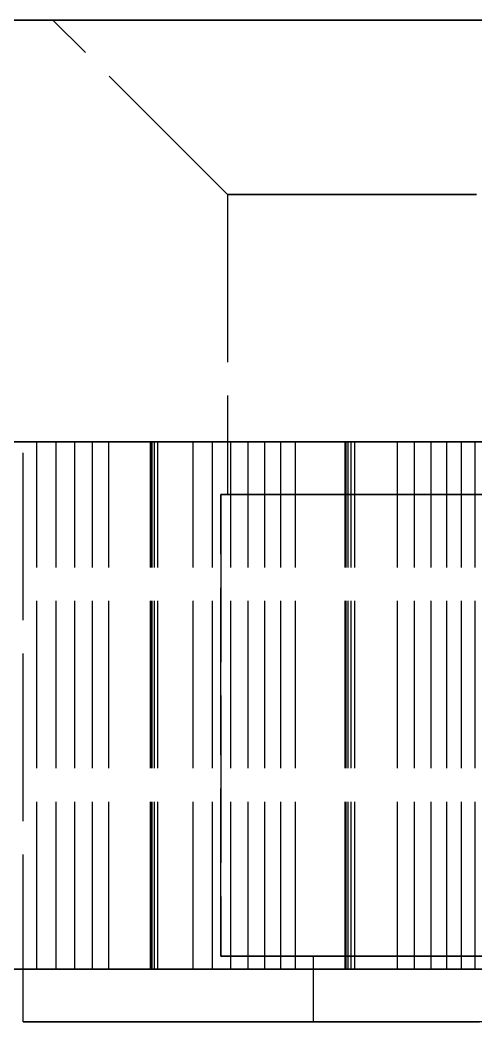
# Model space of a CAD drawing. Header units: millimetres. Extents: x -32 to 143, y -20 to 136.
# Drawn here: x 74.48 to 77.93, y 39.6 to 47.2 of the extents above; entities that cross this region are included whole.
import ezdxf

# ---------------------------------------------------------------- set-up
doc = ezdxf.new("R2010")
doc.units = ezdxf.units.MM
doc.linetypes.add('DASHED', pattern=[1.524, 1.27, -0.254])
doc.layers.add('HIDDEN', color=8, linetype='DASHED')

msp = doc.modelspace()

# ---------------------------------------------------------------- linework, layer by layer
at = {"layer": 'HIDDEN'}
for points in [[(83.13492, 47.2), (82.68095, 47.2), (82.22698, 47.2), (81.77302, 47.2), (81.31905, 47.2), (80.86508, 47.2), (80.41111, 47.2), (79.95714, 47.2), (79.50317, 47.2), (79.04921, 47.2), (78.59524, 47.2), (78.14127, 47.2), (77.6873, 47.2), (77.23333, 47.2), (76.77937, 47.2), (76.3254, 47.2), (75.87143, 47.2), (75.41746, 47.2), (74.96349, 47.2), (74.50952, 47.2), (74.05556, 47.2)], [(74.28254, 47.2), (74.50952, 47.2), (74.73651, 47.2), (74.96349, 47.2), (75.19048, 47.2), (75.41746, 47.2), (75.64444, 47.2), (75.87143, 47.2), (76.09841, 47.2), (76.3254, 47.2), (76.55238, 47.2), (76.77937, 47.2), (77.00635, 47.2), (77.23333, 47.2), (77.46032, 47.2), (77.6873, 47.2), (77.91429, 47.2), (78.14127, 47.2)], [(77.95874, 47.2), (77.72781, 47.2), (77.49688, 47.2), (77.26596, 47.2), (77.03503, 47.2), (76.8041, 47.2), (76.57317, 47.2), (76.34224, 47.2), (76.11131, 47.2), (75.88038, 47.2), (75.64945, 47.2), (75.41852, 47.2), (75.18759, 47.2), (74.95666, 47.2), (74.72574, 47.2)], [(74.72574, 47.2), (74.8412, 47.2), (74.95666, 47.2), (75.07213, 47.2), (75.18759, 47.2), (75.30306, 47.2), (75.41852, 47.2), (75.53399, 47.2), (75.64945, 47.2), (75.76492, 47.2), (75.88038, 47.2), (75.99585, 47.2), (76.11131, 47.2), (76.22677, 47.2), (76.34224, 47.2), (76.4577, 47.2), (76.57317, 47.2), (76.68863, 47.2), (76.8041, 47.2), (76.91956, 47.2), (77.03503, 47.2), (77.15049, 47.2), (77.26596, 47.2), (77.38142, 47.2), (77.49688, 47.2), (77.61235, 47.2), (77.72781, 47.2), (77.84328, 47.2), (77.95874, 47.2)], [(76.05, 45.87574), (74.72574, 47.2)], [(77.93889, 45.87574), (77.75, 45.87574), (77.56111, 45.87574), (77.37222, 45.87574), (77.18333, 45.87574), (76.99444, 45.87574), (76.80556, 45.87574), (76.61667, 45.87574), (76.42778, 45.87574), (76.23889, 45.87574), (76.05, 45.87574)], [(76.05, 45.87574), (76.14444, 45.87574), (76.23889, 45.87574), (76.33333, 45.87574), (76.42778, 45.87574), (76.52222, 45.87574), (76.61667, 45.87574), (76.71111, 45.87574), (76.80556, 45.87574), (76.9, 45.87574), (76.99444, 45.87574), (77.08889, 45.87574), (77.18333, 45.87574), (77.27778, 45.87574), (77.37222, 45.87574), (77.46667, 45.87574), (77.56111, 45.87574), (77.65556, 45.87574), (77.75, 45.87574), (77.84444, 45.87574), (77.93889, 45.87574)], [(76.05, 45.87574), (76.05, 43.6)], [(90.03175, 44), (89.33333, 44), (88.63492, 44), (87.93651, 44), (87.2381, 44), (86.53968, 44), (85.84127, 44), (85.14286, 44), (84.44444, 44), (83.74603, 44), (83.04762, 44), (82.34921, 44), (81.65079, 44), (80.95238, 44), (80.25397, 44), (79.55556, 44), (78.85714, 44), (78.15873, 44), (77.46032, 44), (76.7619, 44), (76.06349, 44), (75.36508, 44), (74.66667, 44), (73.96825, 44)], [(74.31746, 44), (74.66667, 44), (75.01587, 44), (75.36508, 44), (75.71429, 44), (76.06349, 44), (76.4127, 44), (76.7619, 44), (77.11111, 44), (77.46032, 44), (77.80952, 44), (78.15873, 44), (78.50794, 44), (78.85714, 44), (79.20635, 44), (79.55556, 44), (79.90476, 44), (80.25397, 44), (80.60317, 44), (80.95238, 44), (81.30159, 44), (81.65079, 44), (82, 44)], [(83.51786, 44), (82.91071, 44), (82.30357, 44), (81.69643, 44), (81.08929, 44), (80.48214, 44), (79.875, 44), (79.26786, 44), (78.66071, 44), (78.05357, 44), (77.44643, 44), (76.83929, 44), (76.23214, 44), (75.625, 44), (75.01786, 44), (74.41071, 44)], [(74.41071, 44), (74.71429, 44), (75.01786, 44), (75.32143, 44), (75.625, 44), (75.92857, 44), (76.23214, 44), (76.53571, 44), (76.83929, 44), (77.14286, 44), (77.44643, 44), (77.75, 44), (78.05357, 44)], [(74.60476, 44), (74.45247, 44)], [(74.45247, 44), (74.60476, 44)], [(78.07143, 44), (77.83333, 44), (77.59524, 44), (77.35714, 44), (77.11905, 44), (76.88095, 44), (76.64286, 44), (76.40476, 44), (76.16667, 44), (75.92857, 44), (75.69048, 44), (75.45238, 44), (75.21429, 44), (74.97619, 44), (74.7381, 44), (74.5, 44)], [(74.5, 44), (74.61905, 44), (74.7381, 44), (74.85714, 44), (74.97619, 44), (75.09524, 44), (75.21429, 44), (75.33333, 44), (75.45238, 44), (75.57143, 44), (75.69048, 44), (75.80952, 44), (75.92857, 44), (76.04762, 44), (76.16667, 44), (76.28571, 44), (76.40476, 44), (76.52381, 44), (76.64286, 44), (76.7619, 44), (76.88095, 44), (77, 44), (77.11905, 44), (77.2381, 44), (77.35714, 44), (77.47619, 44), (77.59524, 44), (77.71429, 44), (77.83333, 44), (77.95238, 44)], [(74.5, 39.6), (74.5, 44)], [(74.75117, 44), (74.60476, 44)], [(74.60476, 44), (74.75117, 44)], [(74.60476, 40), (74.60476, 44)], [(74.60476, 40), (74.60476, 44)], [(74.89133, 44), (74.75117, 44)], [(74.75117, 44), (74.89133, 44)], [(74.75117, 40), (74.75117, 44)], [(74.75117, 40), (74.75117, 44)], [(75.02473, 44), (74.89133, 44)], [(74.89133, 44), (75.02473, 44)], [(74.89133, 40), (74.89133, 44)], [(74.89133, 40), (74.89133, 44)], [(75.15069, 44), (75.02473, 44)], [(75.02473, 44), (75.15069, 44)], [(75.02473, 40), (75.02473, 44)], [(75.02473, 40), (75.02473, 44)], [(75.52092, 44), (75.15069, 44)], [(75.15069, 44), (75.52092, 44)], [(75.15069, 40), (75.15069, 44)], [(75.15069, 40), (75.15069, 44)], [(75.46792, 44), (75.46514, 44)], [(75.46514, 44), (75.46866, 44)], [(75.46866, 44), (75.46514, 44)], [(75.46514, 44), (75.46792, 44)], [(75.46514, 40), (75.46514, 44)], [(75.46514, 40), (75.46514, 44)], [(75.47676, 44), (75.46792, 44)], [(75.46792, 44), (75.47676, 44)], [(75.46792, 40), (75.46792, 44)], [(75.46792, 40), (75.46792, 44)], [(75.46866, 44), (75.47881, 44)], [(75.47881, 44), (75.46866, 44)], [(75.46866, 40), (75.46866, 44)], [(75.46866, 40), (75.46866, 44)], [(75.79005, 44), (75.47676, 44)], [(75.47676, 44), (75.79005, 44)], [(75.47676, 40), (75.47676, 44)], [(75.47676, 40), (75.47676, 44)], [(75.47881, 44), (75.49601, 44)], [(75.49601, 44), (75.47881, 44)], [(75.47881, 40), (75.47881, 44)], [(75.47881, 40), (75.47881, 44)], [(75.49601, 44), (75.52092, 44)], [(75.52092, 44), (75.49601, 44)], [(75.49601, 40), (75.49601, 44)], [(75.49601, 40), (75.49601, 44)], [(75.52092, 40), (75.52092, 44)], [(75.52092, 40), (75.52092, 44)], [(75.93508, 44), (75.79005, 44)], [(75.79005, 44), (75.93508, 44)], [(75.79005, 40), (75.79005, 44)], [(75.79005, 40), (75.79005, 44)], [(76.07425, 44), (75.93508, 44)], [(75.93508, 44), (76.07425, 44)], [(75.93508, 40), (75.93508, 44)], [(75.93508, 40), (75.93508, 44)], [(76.20728, 44), (76.07425, 44)], [(76.07425, 44), (76.20728, 44)], [(76.07425, 40), (76.07425, 44)], [(76.07425, 40), (76.07425, 44)], [(76.33378, 44), (76.20728, 44)], [(76.20728, 44), (76.33378, 44)], [(76.20728, 40), (76.20728, 44)], [(76.20728, 40), (76.20728, 44)], [(76.45325, 44), (76.33378, 44)], [(76.33378, 44), (76.45325, 44)], [(76.33378, 40), (76.33378, 44)], [(76.33378, 40), (76.33378, 44)], [(76.56497, 44), (76.45325, 44)], [(76.45325, 44), (76.56497, 44)], [(76.45325, 40), (76.45325, 44)], [(76.45325, 40), (76.45325, 44)], [(76.9487, 44), (76.56497, 44)], [(76.56497, 44), (76.9487, 44)], [(76.56497, 40), (76.56497, 44)], [(76.56497, 40), (76.56497, 44)], [(76.9427, 44), (76.94173, 44)], [(76.94173, 44), (76.9487, 44)], [(76.9487, 44), (76.94173, 44)], [(76.94173, 44), (76.9427, 44)], [(76.94173, 40), (76.94173, 44)], [(76.94173, 40), (76.94173, 44)], [(76.95095, 44), (76.9427, 44)], [(76.9427, 44), (76.95095, 44)], [(76.9427, 40), (76.9427, 44)], [(76.9427, 40), (76.9427, 44)], [(76.9487, 40), (76.9487, 44)], [(76.9487, 40), (76.9487, 44)], [(76.96602, 44), (76.95095, 44)], [(76.95095, 44), (76.96602, 44)], [(76.95095, 40), (76.95095, 44)], [(76.95095, 40), (76.95095, 44)], [(76.98756, 44), (76.96602, 44)], [(76.96602, 44), (76.98756, 44)], [(76.96602, 40), (76.96602, 44)], [(76.96602, 40), (76.96602, 44)], [(77.01533, 44), (76.98756, 44)], [(76.98756, 44), (77.01533, 44)], [(76.98756, 40), (76.98756, 44)], [(76.98756, 40), (76.98756, 44)], [(77.33849, 44), (77.01533, 44)], [(77.01533, 44), (77.33849, 44)], [(77.01533, 40), (77.01533, 44)], [(77.01533, 40), (77.01533, 44)], [(77.46942, 44), (77.33849, 44)], [(77.33849, 44), (77.46942, 44)], [(77.33849, 40), (77.33849, 44)], [(77.33849, 40), (77.33849, 44)], [(77.5943, 44), (77.46942, 44)], [(77.46942, 44), (77.5943, 44)], [(77.46942, 40), (77.46942, 44)], [(77.46942, 40), (77.46942, 44)], [(77.71282, 44), (77.5943, 44)], [(77.5943, 44), (77.71282, 44)], [(77.5943, 40), (77.5943, 44)], [(77.5943, 40), (77.5943, 44)], [(77.82459, 44), (77.71282, 44)], [(77.71282, 44), (77.82459, 44)], [(77.71282, 40), (77.71282, 44)], [(77.71282, 40), (77.71282, 44)], [(77.92909, 44), (77.82459, 44)], [(77.82459, 44), (77.92909, 44)], [(77.82459, 40), (77.82459, 44)], [(77.82459, 40), (77.82459, 44)], [(78.02562, 44), (77.92909, 44)], [(77.92909, 44), (78.02562, 44)], [(77.92909, 40), (77.92909, 44)], [(77.92909, 40), (77.92909, 44)], [(78.09524, 43.6), (77.90476, 43.6), (77.71429, 43.6), (77.52381, 43.6), (77.33333, 43.6), (77.14286, 43.6), (76.95238, 43.6), (76.7619, 43.6), (76.57143, 43.6), (76.38095, 43.6), (76.19048, 43.6), (76, 43.6)], [(76, 43.6), (76.09524, 43.6), (76.19048, 43.6), (76.28571, 43.6), (76.38095, 43.6), (76.47619, 43.6), (76.57143, 43.6), (76.66667, 43.6), (76.7619, 43.6), (76.85714, 43.6), (76.95238, 43.6), (77.04762, 43.6), (77.14286, 43.6), (77.2381, 43.6), (77.33333, 43.6), (77.42857, 43.6), (77.52381, 43.6), (77.61905, 43.6), (77.71429, 43.6), (77.80952, 43.6), (77.90476, 43.6), (78, 43.6)], [(78.09524, 43.6), (77.90476, 43.6), (77.71429, 43.6), (77.52381, 43.6), (77.33333, 43.6), (77.14286, 43.6), (76.95238, 43.6), (76.7619, 43.6), (76.57143, 43.6), (76.38095, 43.6), (76.19048, 43.6), (76, 43.6)], [(76, 43.6), (76.09524, 43.6), (76.19048, 43.6), (76.28571, 43.6), (76.38095, 43.6), (76.47619, 43.6), (76.57143, 43.6), (76.66667, 43.6), (76.7619, 43.6), (76.85714, 43.6), (76.95238, 43.6), (77.04762, 43.6), (77.14286, 43.6), (77.2381, 43.6), (77.33333, 43.6), (77.42857, 43.6), (77.52381, 43.6), (77.61905, 43.6), (77.71429, 43.6), (77.80952, 43.6), (77.90476, 43.6), (78, 43.6)], [(76, 43.6), (76, 40.1)], [(76, 40.1), (76, 43.6)], [(77.93889, 43.6), (77.75, 43.6), (77.56111, 43.6), (77.37222, 43.6), (77.18333, 43.6), (76.99444, 43.6), (76.80556, 43.6), (76.61667, 43.6), (76.42778, 43.6), (76.23889, 43.6), (76.05, 43.6)], [(76.05, 43.6), (76.14444, 43.6), (76.23889, 43.6), (76.33333, 43.6), (76.42778, 43.6), (76.52222, 43.6), (76.61667, 43.6), (76.71111, 43.6), (76.80556, 43.6), (76.9, 43.6), (76.99444, 43.6), (77.08889, 43.6), (77.18333, 43.6), (77.27778, 43.6), (77.37222, 43.6), (77.46667, 43.6), (77.56111, 43.6), (77.65556, 43.6), (77.75, 43.6), (77.84444, 43.6), (77.93889, 43.6)], [(78.09524, 40.1), (77.90476, 40.1), (77.71429, 40.1), (77.52381, 40.1), (77.33333, 40.1), (77.14286, 40.1), (76.95238, 40.1), (76.7619, 40.1), (76.57143, 40.1), (76.38095, 40.1), (76.19048, 40.1), (76, 40.1)], [(76, 40.1), (76.09524, 40.1), (76.19048, 40.1), (76.28571, 40.1), (76.38095, 40.1), (76.47619, 40.1), (76.57143, 40.1), (76.66667, 40.1), (76.7619, 40.1), (76.85714, 40.1), (76.95238, 40.1), (77.04762, 40.1), (77.14286, 40.1), (77.2381, 40.1), (77.33333, 40.1), (77.42857, 40.1), (77.52381, 40.1), (77.61905, 40.1), (77.71429, 40.1), (77.80952, 40.1), (77.90476, 40.1), (78, 40.1)], [(78.09524, 40.1), (77.90476, 40.1), (77.71429, 40.1), (77.52381, 40.1), (77.33333, 40.1), (77.14286, 40.1), (76.95238, 40.1), (76.7619, 40.1), (76.57143, 40.1), (76.38095, 40.1), (76.19048, 40.1), (76, 40.1)], [(76, 40.1), (76.09524, 40.1), (76.19048, 40.1), (76.28571, 40.1), (76.38095, 40.1), (76.47619, 40.1), (76.57143, 40.1), (76.66667, 40.1), (76.7619, 40.1), (76.85714, 40.1), (76.95238, 40.1), (77.04762, 40.1), (77.14286, 40.1), (77.2381, 40.1), (77.33333, 40.1), (77.42857, 40.1), (77.52381, 40.1), (77.61905, 40.1), (77.71429, 40.1), (77.80952, 40.1), (77.90476, 40.1), (78, 40.1)], [(78.04603, 40.1), (77.87778, 40.1), (77.70952, 40.1), (77.54127, 40.1), (77.37302, 40.1), (77.20476, 40.1), (77.03651, 40.1), (76.86825, 40.1), (76.7, 40.1)], [(76.7, 40.1), (76.78413, 40.1), (76.86825, 40.1), (76.95238, 40.1), (77.03651, 40.1), (77.12063, 40.1), (77.20476, 40.1), (77.28889, 40.1), (77.37302, 40.1), (77.45714, 40.1), (77.54127, 40.1), (77.6254, 40.1), (77.70952, 40.1), (77.79365, 40.1), (77.87778, 40.1), (77.9619, 40.1)], [(76.7, 40.1), (76.7, 39.6)], [(83.51786, 40), (82.91071, 40), (82.30357, 40), (81.69643, 40), (81.08929, 40), (80.48214, 40), (79.875, 40), (79.26786, 40), (78.66071, 40), (78.05357, 40), (77.44643, 40), (76.83929, 40), (76.23214, 40), (75.625, 40), (75.01786, 40), (74.41071, 40)], [(74.41071, 40), (74.71429, 40), (75.01786, 40), (75.32143, 40), (75.625, 40), (75.92857, 40), (76.23214, 40), (76.53571, 40), (76.83929, 40), (77.14286, 40), (77.44643, 40), (77.75, 40), (78.05357, 40)], [(74.60476, 40), (74.45247, 40)], [(74.45247, 40), (74.60476, 40)], [(74.75117, 40), (74.60476, 40)], [(74.60476, 40), (74.75117, 40)], [(74.89133, 40), (74.75117, 40)], [(74.75117, 40), (74.89133, 40)], [(75.02473, 40), (74.89133, 40)], [(74.89133, 40), (75.02473, 40)], [(75.15069, 40), (75.02473, 40)], [(75.02473, 40), (75.15069, 40)], [(75.52092, 40), (75.15069, 40)], [(75.15069, 40), (75.52092, 40)], [(75.46792, 40), (75.46514, 40)], [(75.46514, 40), (75.46866, 40)], [(75.46866, 40), (75.46514, 40)], [(75.46514, 40), (75.46792, 40)], [(75.47676, 40), (75.46792, 40)], [(75.46792, 40), (75.47676, 40)], [(75.46866, 40), (75.47881, 40)], [(75.47881, 40), (75.46866, 40)], [(75.79005, 40), (75.47676, 40)], [(75.47676, 40), (75.79005, 40)], [(75.47881, 40), (75.49601, 40)], [(75.49601, 40), (75.47881, 40)], [(75.49601, 40), (75.52092, 40)], [(75.52092, 40), (75.49601, 40)], [(75.93508, 40), (75.79005, 40)], [(75.79005, 40), (75.93508, 40)], [(76.07425, 40), (75.93508, 40)], [(75.93508, 40), (76.07425, 40)], [(76.20728, 40), (76.07425, 40)], [(76.07425, 40), (76.20728, 40)], [(76.33378, 40), (76.20728, 40)], [(76.20728, 40), (76.33378, 40)], [(76.45325, 40), (76.33378, 40)], [(76.33378, 40), (76.45325, 40)], [(76.56497, 40), (76.45325, 40)], [(76.45325, 40), (76.56497, 40)], [(76.9487, 40), (76.56497, 40)], [(76.56497, 40), (76.9487, 40)], [(76.9427, 40), (76.94173, 40)], [(76.94173, 40), (76.9487, 40)], [(76.9487, 40), (76.94173, 40)], [(76.94173, 40), (76.9427, 40)], [(76.95095, 40), (76.9427, 40)], [(76.9427, 40), (76.95095, 40)], [(76.96602, 40), (76.95095, 40)], [(76.95095, 40), (76.96602, 40)], [(76.98756, 40), (76.96602, 40)], [(76.96602, 40), (76.98756, 40)], [(77.01533, 40), (76.98756, 40)], [(76.98756, 40), (77.01533, 40)], [(77.33849, 40), (77.01533, 40)], [(77.01533, 40), (77.33849, 40)], [(77.46942, 40), (77.33849, 40)], [(77.33849, 40), (77.46942, 40)], [(77.5943, 40), (77.46942, 40)], [(77.46942, 40), (77.5943, 40)], [(77.71282, 40), (77.5943, 40)], [(77.5943, 40), (77.71282, 40)], [(77.82459, 40), (77.71282, 40)], [(77.71282, 40), (77.82459, 40)], [(77.92909, 40), (77.82459, 40)], [(77.82459, 40), (77.92909, 40)], [(78.02562, 40), (77.92909, 40)], [(77.92909, 40), (78.02562, 40)], [(78.07143, 39.6), (77.83333, 39.6), (77.59524, 39.6), (77.35714, 39.6), (77.11905, 39.6), (76.88095, 39.6), (76.64286, 39.6), (76.40476, 39.6), (76.16667, 39.6), (75.92857, 39.6), (75.69048, 39.6), (75.45238, 39.6), (75.21429, 39.6), (74.97619, 39.6), (74.7381, 39.6), (74.5, 39.6)], [(74.5, 39.6), (74.61905, 39.6), (74.7381, 39.6), (74.85714, 39.6), (74.97619, 39.6), (75.09524, 39.6), (75.21429, 39.6), (75.33333, 39.6), (75.45238, 39.6), (75.57143, 39.6), (75.69048, 39.6), (75.80952, 39.6), (75.92857, 39.6), (76.04762, 39.6), (76.16667, 39.6), (76.28571, 39.6), (76.40476, 39.6), (76.52381, 39.6), (76.64286, 39.6), (76.7619, 39.6), (76.88095, 39.6), (77, 39.6), (77.11905, 39.6), (77.2381, 39.6), (77.35714, 39.6), (77.47619, 39.6), (77.59524, 39.6), (77.71429, 39.6), (77.83333, 39.6), (77.95238, 39.6)], [(78.04603, 39.6), (77.87778, 39.6), (77.70952, 39.6), (77.54127, 39.6), (77.37302, 39.6), (77.20476, 39.6), (77.03651, 39.6), (76.86825, 39.6), (76.7, 39.6)], [(76.7, 39.6), (76.78413, 39.6), (76.86825, 39.6), (76.95238, 39.6), (77.03651, 39.6), (77.12063, 39.6), (77.20476, 39.6), (77.28889, 39.6), (77.37302, 39.6), (77.45714, 39.6), (77.54127, 39.6), (77.6254, 39.6), (77.70952, 39.6), (77.79365, 39.6), (77.87778, 39.6), (77.9619, 39.6)]]:
    msp.add_lwpolyline(points, dxfattribs=at)

doc.saveas('drawing.dxf')
